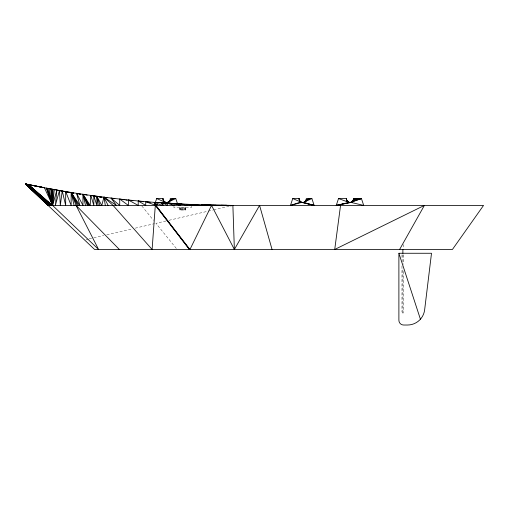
<?xml version="1.0" encoding="UTF-8"?>
<svg xmlns="http://www.w3.org/2000/svg" width="509" height="509" viewBox="0 0 509 509"><rect width="100%" height="100%" fill="white"/><g stroke="black" fill="none" stroke-linecap="round" stroke-linejoin="round"><path stroke-width="0.38" stroke-dasharray="2.54 1.91" d="M86.097 239.612L88.401 239.077M89.17 238.899L93.007 238.002M93.777 237.824L103.753 235.502M106.82 234.783L132.149 228.885M135.216 228.166L154.405 223.699M165.94 221.008L155.939 223.336L176.668 248.863M169.02 220.289L207.487 211.33M208.257 211.146L212.877 210.071M213.646 209.893L229.801 206.126M403.332 244.893L403.783 244.893L403.783 248.71M141.865 206.011L153.514 220.352M403.783 254.856L403.783 264.375M403.783 271.52L403.783 311.985M402.88 254.856L402.88 261.995M402.88 269.929L402.88 311.985M401.97 254.856L401.97 258.82M401.97 265.965L401.97 311.985M191.333 206.177L191.333 207.697L173.957 207.697L173.957 206.177M185.791 207.697L185.791 209.988L179.779 209.988L179.779 207.697M185.69 207.697L185.69 209.988M185.391 207.697L185.391 209.988M184.913 207.697L184.913 209.988M184.29 207.697L184.29 209.988M183.564 207.697L183.564 209.988M182.788 207.697L182.788 209.988M182.006 207.697L182.006 209.988M181.28 207.697L181.28 209.988M180.663 207.697L180.663 209.988M180.18 207.697L180.18 209.988M179.881 207.697L179.881 209.988"/><path stroke-width="0.76" d="M184.392 204.357C136.756 201.825 89.26 196.404 42.406 187.382L28.173 184.525L52.586 205.413L53.031 189.323L54.807 189.768L54.285 189.552L52.586 205.413L98.587 249.467L76.07 205.413L71.145 192.427L69.033 192.357M353.57 199.331L353.59 198.548L361.415 198.548L363.706 205.413L350.936 202.385C348.608 203.091 346.025 200.972 346.362 198.548L338.53 198.548L336.239 205.413L350.936 202.385L361.415 198.548L353.628 198.86L352.572 201.437L350.936 202.391L336.239 205.413L348.996 202.404L349.95 202.531M171.495 203.816C168.555 203.046 162.721 202.976 163.033 198.548L156.657 198.548L154.367 205.413L157.376 204.612M304.554 202.022C302.181 203.511 298.707 201.36 299.133 198.548L292.751 198.548L290.461 205.413L301.748 202.404L314.161 205.413L311.877 198.548L306.335 198.548L305.896 200.68L304.554 202.022L309.497 198.548L306.253 199.802L304.738 201.882M346.381 198.548L346.438 199.623M177.609 204.039L175.777 198.548L170.241 198.548C171.418 199.509 167.626 202.786 168.899 201.685M346.731 200.489C348.251 204.052 354.188 202.372 353.583 198.548M162.963 198.548C162.587 201.341 166.068 203.543 168.466 202.016M299.057 198.548L299.508 200.686L300.857 202.035L314.161 205.413L303.65 202.404L301.799 202.391A3.646 3.646 0 0 1 299.088 198.879M340.553 205.413L334.725 249.467L424.385 205.413L399.616 249.467M107.011 197.759L103.957 197.174L101.775 205.413L96.844 196.251L102.086 197.237M346.387 199.363L346.374 198.631M51.326 205.413L28.237 184.665L27.378 184.36L50.181 205.413L27.047 184.296L49.672 205.413L26.729 184.233L49.227 205.413L26.43 184.175L48.839 205.413L26.15 184.118L48.139 205.413L25.889 184.067L48.062 205.413L25.66 184.023L48.075 205.413L483.55 205.413L452.431 249.467L94.585 249.467L25.469 183.984L44.417 187.751L52.586 205.413L56.881 190.029L64.987 191.607M305.973 200.489L306.253 199.802M353.17 200.61L353.322 200.241L361.415 198.548L353.138 200.686L353.507 199.789L361.415 198.548L352.552 201.449A3.652 3.652 0 0 1 346.324 198.892L347.418 201.456M353.507 199.789L353.163 200.635M353.329 200.241L353.138 200.686L354.932 199.903M306.049 200.304L305.89 200.68L309.497 198.548L305.317 201.437L305.546 201.131M204.618 205.019L209.345 204.955L211.547 205.413L189.952 249.467L155.824 205.413L154.412 202.347L194.502 204.663L232.88 205.413L234.369 249.467L259.577 205.413L272.048 249.467M154.093 202.926L154.412 202.347L162.034 205.413L162.034 202.938L163.103 205.413L163.103 203.021L167.397 205.413L167.397 203.276L173.957 205.413L173.957 203.67L175.49 203.804M169.217 201.437L173.397 198.548L170.159 199.802L169.796 200.68L173.397 198.548L167.588 202.385L172.812 203.905M303.65 202.404L302.702 202.531M168.613 201.908L175.777 198.548M311.877 198.548L303.752 202.359M154.367 205.413L157.338 204.446M161.792 203.002L164.763 202.035L156.657 198.548M290.461 205.413L300.857 202.035L292.751 198.548M161.887 203.409L165.648 202.404L171.953 203.874M230.571 205.948L232.88 205.413L204.745 205.159M27.677 184.423L25.45 183.978L42.82 187.458M166.602 202.531L167.595 202.385L165.705 202.391A3.646 3.646 0 0 1 162.995 198.879M46.281 188.114L52.586 205.413L52.51 189.323L46.828 188.19M42.056 187.312L42.406 187.382L41.776 187.255M212.851 205.235L220.9 205.413L218.755 205.286M225.029 205.343L226.728 205.292L220.9 205.178M398.891 253.266L431.505 253.266L424.64 309.854A17.261 17.261 0 0 1 407.505 325.022L403.637 325.022A4.746 4.746 0 0 1 398.891 320.276L398.891 253.266L420.421 319.213M402.428 312.774L403.332 312.774M186.708 204.599L191.333 204.873M177.177 204.154L181.891 204.357M187.401 204.593L191.333 204.764M178.016 204.204L181.668 204.376M195.959 204.885L187.751 204.376L187.751 205.413L180.517 204.064L180.517 205.413L173.957 203.67M186.72 204.529L188.266 204.643M190.347 204.739L187.751 204.376L194.502 205.413L194.502 204.663L196.722 204.86M177.024 203.944L181.63 204.344M37.806 186.453L42.139 187.331M194.502 204.663L201.558 205.413L201.558 204.803L209.345 205.413L209.345 204.955L215.091 205.413L215.091 205.063M180.517 204.064L182.826 204.344M114.843 198.726L111.07 198.096L119.723 205.413L119.723 199.064L128.376 205.413L128.376 200.037L138.225 205.413L138.225 200.966L145.72 205.413L145.72 201.679L150.289 202.359M31.679 185.231L35.344 185.963M78.66 193.986L80.085 194.209M128.376 200.037L129.89 200.272M131.405 200.514L132.925 200.756M138.225 200.966L140.389 201.322M141.833 201.558L143.277 201.793M119.723 199.064L124.26 199.808M125.774 200.05L127.282 200.298M60.113 190.786L62.232 191.161M62.919 191.282L64.987 191.645M65.674 191.766L67.691 192.122M72.393 192.949L73.741 193.185M98.231 196.697L93.821 195.857L93.821 205.413L90.812 195.418L95.113 196.277M99.7 196.977L101.17 197.257L96.844 196.251L96.844 205.413L93.821 195.857L95.215 196.181M35.738 186.046L35.414 185.976M37.488 186.396L35.795 186.052M80.836 194.215L76.617 193.331L82.948 205.413L82.948 194.26L87.236 195.151M54.285 189.552L56.881 190.029L55.347 205.413L59.477 190.5L60.316 205.413L62.232 190.958L65.674 205.413L65.674 191.524L70.376 192.593M73.773 193.089L71.145 192.427L71.145 205.413L65.674 191.524M52.262 189.183L53.413 189.501L53.031 189.323M46.675 188.19L52.586 205.413L51.511 189.049M105.325 205.413L103.957 197.174L105.923 197.855M338.53 198.548L348.996 202.404L347.348 201.449M145.72 201.679L155.824 205.413L189.488 249.467L155.309 205.413L152.115 249.467L113.074 205.413L103.957 197.174L108.118 205.413M41.522 187.172L41.84 187.267M28.854 185.231L27.378 184.36L50.728 205.413L28.052 184.493L51.943 205.413L28.606 184.608M103.957 197.174L116.402 205.413L111.07 198.096M48.527 205.413L26.15 184.118L48.291 205.413M76.07 205.413L119.367 249.467M85.525 205.413L82.948 194.26L90.163 205.413L90.812 195.418L90.812 195.895M87.427 205.413L82.948 194.26L89.266 205.413M78.52 205.413L71.145 192.427L74.098 205.413M211.547 205.413L234.369 249.467M82.948 194.26L88.362 205.413M77.298 205.413L71.145 192.427L79.875 205.413L76.617 193.331M100.006 205.413L96.844 196.251L98.231 205.413M50.652 188.89L52.586 205.413L47.77 188.4M48.947 188.578L52.586 205.413M402.88 249.467L402.88 253.266"/></g></svg>
